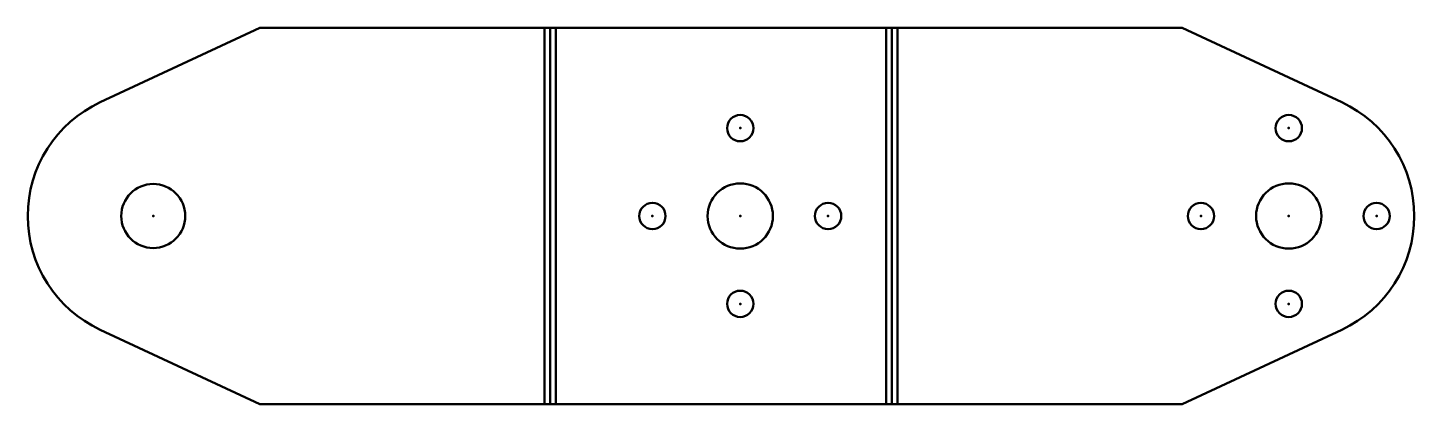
# Model space of a CAD drawing. Header units: millimetres. Extents: x -69 to 41, y -30 to 0.
import ezdxf

# ---------------------------------------------------------------- set-up
doc = ezdxf.new("R2010")
doc.units = ezdxf.units.MM
for name, color, linetype, lineweight in [('IV_ARC_CENTERS', 7, 'Continuous', 50), ('IV_BEND_DOWN', 7, 'Continuous', 50), ('IV_INTERIOR_PROFILES', 7, 'Continuous', 50), ('IV_OUTER_PROFILE', 7, 'Continuous', 50), ('IV_TANGENT', 7, 'Continuous', 50)]:
    doc.layers.add(name, color=color, linetype=linetype, lineweight=lineweight)

msp = doc.modelspace()

# ---------------------------------------------------------------- linework, layer by layer
at = {"layer": 'IV_ARC_CENTERS'}
for p in [(-12.52, -8), (31.19, -8), (-59.3, -15), (-59.3, -15), (-19.52, -15), (-12.52, -15), (-5.52, -15), (24.19, -15), (31.19, -15), (31.19, -15), (38.19, -15), (-12.52, -22), (31.19, -22)]:
    msp.add_point(p, dxfattribs=at)
at = {"layer": 'IV_BEND_DOWN'}
for p, q in [((-0.45, -30), (-0.45, 0)), ((-27.66, 0), (-27.66, -30))]:
    msp.add_line(p, q, dxfattribs=at)
at = {"layer": 'IV_INTERIOR_PROFILES'}
for centre, radius in [((-12.52, -8), 1.05), ((31.19, -8), 1.05), ((-59.3, -15), 2.55), ((-12.52, -15), 2.6), ((31.19, -15), 2.6), ((-19.52, -15), 1.05), ((-5.52, -15), 1.05), ((24.19, -15), 1.05), ((38.19, -15), 1.05), ((-12.52, -22), 1.05), ((31.19, -22), 1.05)]:
    msp.add_circle(centre, radius, dxfattribs=at)
at = {"layer": 'IV_OUTER_PROFILE'}
for p, q in [((-50.8, 0), (-63.53, -5.94)), ((-50.8, 0), (22.69, 0)), ((35.42, -5.94), (22.69, 0)), ((-63.53, -24.06), (-50.8, -30)), ((22.69, -30), (35.42, -24.06)), ((22.69, -30), (-50.8, -30))]:
    msp.add_line(p, q, dxfattribs=at)
for centre, start, end in [((-59.3, -15), 115.0096, 244.9904), ((31.19, -15), 295.0096, 64.9904)]:
    msp.add_arc(centre, 10, start, end, dxfattribs=at)
at = {"layer": 'IV_TANGENT'}
for p, q in [((-27.21, 0), (-27.21, -30)), ((-0.9, -30), (-0.9, 0)), ((0, 0), (0, -30)), ((-28.11, -30), (-28.11, 0))]:
    msp.add_line(p, q, dxfattribs=at)

doc.saveas('drawing.dxf')
